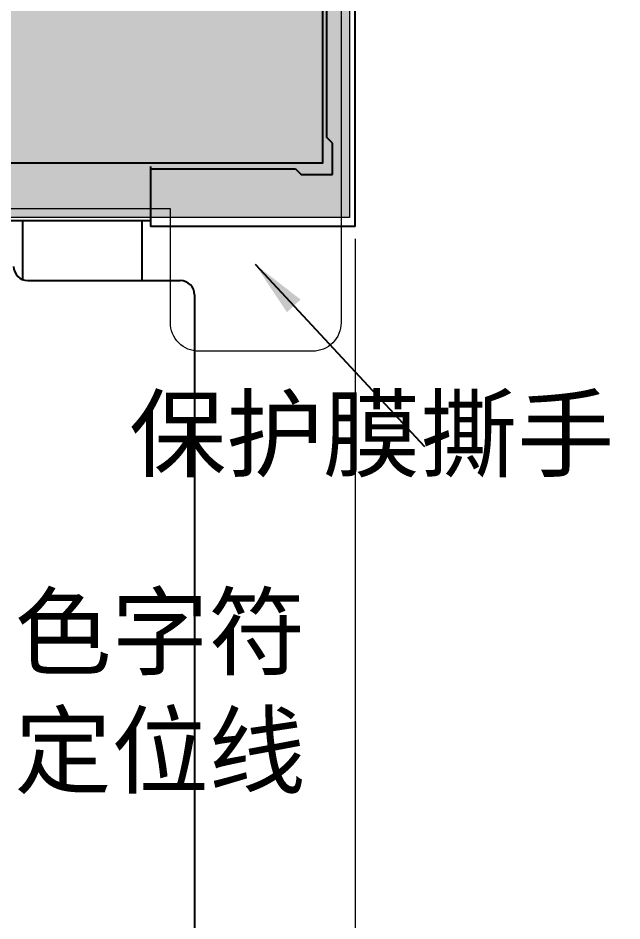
# Model space of a CAD drawing. Header units: millimetres. Extents: x 2436 to 2787, y -3116 to -2823.
# Drawn here: x 2552.04 to 2573.27, y -2982.53 to -2950.81 of the extents above; entities that cross this region are included whole.
import ezdxf

# ---------------------------------------------------------------- set-up
doc = ezdxf.new("R2010")
doc.units = ezdxf.units.MM
doc.linetypes.add('CENTER', pattern=[2, 1.25, -0.25, 0.25, -0.25])
doc.layers.add('center', color=1, linetype='CENTER', lineweight=9)
doc.layers.add('DIM', color=3, linetype='Continuous', lineweight=13)
for name, color, linetype in [('Cover Lens 盖板', 6, 'Continuous'), ('fpc1', 40, 'Continuous'), ('housing', 7, 'Continuous'), ('MAIN', 7, 'Continuous'), ('保护膜', 3, 'Continuous'), ('铁框', 190, 'Continuous')]:
    doc.layers.add(name, color=color, linetype=linetype)
doc.styles.get("Standard").update_dxf_attribs({"font": ''})
doc.styles.add('宋体', font='')
doc.styles.get('Standard').set_extended_font_data('KaiTi_GB2312')
doc.styles.get('宋体').set_extended_font_data('SimSun')
doc.dimstyles.new('Lei-标注', dxfattribs={"dimtxt": 2.5, "dimasz": 2, "dimexe": 0.5, "dimexo": 0.3, "dimtad": 1, "dimtxsty": '宋体', "dimcen": 2.5, "dimclrd": 8, "dimclre": 8, "dimclrt": 4, "dimadec": 0, "dimazin": 2, "dimtfac": 1, "dimtmove": 0, "dimatfit": 3, "dimfxl": 1, "dimarcsym": 0})
doc.dimstyles.new('SVA', dxfattribs={"dimscale": 0.7, "dimtxt": 3, "dimasz": 3, "dimexe": 1.25, "dimexo": 0.625, "dimtad": 1, "dimzin": 1, "dimdsep": 46, "dimtxsty": 'Standard', "dimcen": 3, "dimazin": 0, "dimtfac": 1, "dimtmove": 0, "dimatfit": 3, "dimfxl": 1, "dimlwd": 13, "dimlwe": 13, "dimarcsym": 0})

# ---------------------------------------------------------------- blocks, each defined once
blk = doc.blocks.new('*D453')
at = {"layer": 'Defpoints', "color": 0, "transparency": 16777216}
for p in [(2563.899, -2958.133), (2558.249, -3007.933), (2563.899, -3019.575)]:
    blk.add_point(p, dxfattribs=at)
at = {"layer": '铁框', "color": 0, "lineweight": 13, "transparency": 16777216}
for p, q in [((2563.899, -2958.57), (2563.899, -3020.45)), ((2558.249, -3008.37), (2558.249, -3020.45)), ((2560.349, -3019.575), (2561.799, -3019.575)), ((2563.899, -3019.575), (2573.274, -3019.575))]:
    blk.add_line(p, q, dxfattribs=at)
at = {"layer": '铁框', "color": 0, "transparency": 16777216}
for points in [[(2560.349, -3019.225), (2560.349, -3019.925), (2558.249, -3019.575)], [(2561.799, -3019.225), (2561.799, -3019.925), (2563.899, -3019.575)]]:
    blk.add_solid(points, dxfattribs=at)
at = {"layer": '铁框', "color": 3, "transparency": 16777216, "insert": (2569.637, -3018.087), "char_height": 2.1, "attachment_point": 5}
blk.add_mtext('5.65', dxfattribs=at)
blk = doc.blocks.new('ctp')
at = {"layer": 'center'}
h = blk.add_hatch(color=7, dxfattribs=at)
h.dxf.hatch_style = 1
h.paths.add_polyline_path([(2207.121, -3029.313), (2179.991, -3029.313), (2179.991, -3112.713), (2207.121, -3112.713), (2207.121, -3105.503), (2182.191, -3105.503), (2182.191, -3031.163), (2207.121, -3031.163)], flags=17)
h.paths.add_polyline_path([(2234.251, -3029.313), (2207.121, -3029.313), (2207.121, -3031.163), (2232.051, -3031.163), (2232.051, -3105.503), (2207.121, -3105.503), (2207.121, -3112.713), (2228.251, -3112.713), (2228.251, -3113.013), (2234.251, -3113.013)], flags=17)
h.paths.add_polyline_path([(2234.551, -3029.013), (2207.121, -3029.013), (2207.121, -3029.313), (2234.251, -3029.313), (2234.251, -3113.013), (2234.551, -3113.013)])
h.paths.add_polyline_path([(2207.121, -3112.713), (2179.991, -3112.713), (2179.991, -3029.313), (2207.121, -3029.313), (2207.121, -3029.013), (2179.691, -3029.013), (2179.691, -3113.013), (2207.121, -3113.013)])
h.paths.add_polyline_path([(2228.251, -3112.713), (2207.121, -3112.713), (2207.121, -3113.013), (2228.251, -3113.013)], flags=16)
h.paths.add_polyline_path([(2199.451, -3125.532), (2199.451, -3111.27), (2197.951, -3111.27), (2197.951, -3125.532)], flags=9)
at = {"layer": 'Cover Lens 盖板', "lineweight": 5}
blk.add_lwpolyline([(2179.691, -3029.013), (2234.551, -3029.013), (2234.551, -3113.013), (2179.691, -3113.013)], close=True, dxfattribs=at)
at = {"layer": '保护膜', "lineweight": 5}
blk.add_lwpolyline([(2233.251, -3117.713), (2229.251, -3117.713, -0.414214), (2228.251, -3116.713), (2228.251, -3112.713), (2179.991, -3112.713), (2179.991, -3029.313), (2234.251, -3029.313), (2234.251, -3116.713, -0.414214)], format="xyb", close=True, dxfattribs=at)

msp = doc.modelspace()

# ---------------------------------------------------------------- linework, layer by layer
at = {"color": 1}
msp.add_lwpolyline([(2509.789, -2874.563), (2562.749, -2874.563), (2562.749, -2955.903), (2509.789, -2955.903)], close=True, dxfattribs=at)
at = {"layer": 'fpc1'}
for p, q in [((2552.199, -2957.933), (2552.199, -2959.995)), ((2556.399, -2957.933), (2556.399, -2960.033)), ((2556.399, -2957.933), (2556.399, -2960.033)), ((2552.388, -2960.033), (2557.749, -2960.033)), ((2558.249, -2960.533), (2558.249, -2970.833)), ((2558.249, -2960.533), (2558.249, -3007.933))]:
    msp.add_line(p, q, dxfattribs=at)
for centre, start, end in [((2552.388, -2959.533), 180, 270), ((2557.749, -2960.533), 0, 90)]:
    msp.add_arc(centre, 0.5, start, end, dxfattribs=at)
at = {"layer": 'housing'}
for p, q in [((2562.899, -2955.003), (2562.899, -2875.513)), ((2563.899, -2958.133), (2563.899, -2950.163)), ((2563.099, -2955.203), (2562.899, -2955.003)), ((2563.099, -2956.303), (2563.099, -2955.203)), ((2556.699, -2956.023), (2556.699, -2958.133)), ((2561.999, -2956.303), (2563.099, -2956.303)), ((2556.699, -2957.933), (2516.639, -2957.933)), ((2563.899, -2958.133), (2556.699, -2958.133))]:
    msp.add_line(p, q, dxfattribs=at)
at = {"layer": 'MAIN'}
for p, q in [((2556.699, -2956.103), (2561.799, -2956.103)), ((2561.799, -2956.103), (2561.999, -2956.303))]:
    msp.add_line(p, q, dxfattribs=at)

# ---------------------------------------------------------------- block references
at = {"layer": 'center', "color": 0}
msp.add_blockref('ctp', (329.149, 155.201), dxfattribs=at)

# ---------------------------------------------------------------- texts
at = {"layer": 'DIM', "color": 0, "lineweight": 5, "char_height": 2.5, "attachment_point": 1}
for s, width, insert in [('保护膜撕手', 24.81881, (2555.949, -2964.168)), ('{\\fSimSun|b0|i0|c134|p2;丝印白色字符\\P及白色定位线}', 24.5604, (2541.691, -2971.125))]:
    msp.add_mtext_dynamic_manual_height_columns(s, width=width, gutter_width=12.5, heights=[0], dxfattribs=dict(at, insert=insert))

# ---------------------------------------------------------------- dimensions: what is measured, and where the dimension line sits
at = {"layer": '铁框', "color": 0}
dim = msp.add_linear_dim(base=(2563.899, -3019.575), p1=(2558.249, -3007.933), p2=(2563.899, -2958.133), dimstyle='SVA', override={"dimclrt": 3}, dxfattribs=at)
dim.commit()
dim.dimension.update_dxf_attribs({"geometry": '*D453', "text_midpoint": (2569.637, -3018.087)})

# ---------------------------------------------------------------- leaders
at = {"layer": 'DIM', "lineweight": 5}
msp.add_leader([(2560.375, -2959.457), (2566.329, -2965.863)], dimstyle='Lei-标注', dxfattribs=at)

doc.saveas('drawing.dxf')
